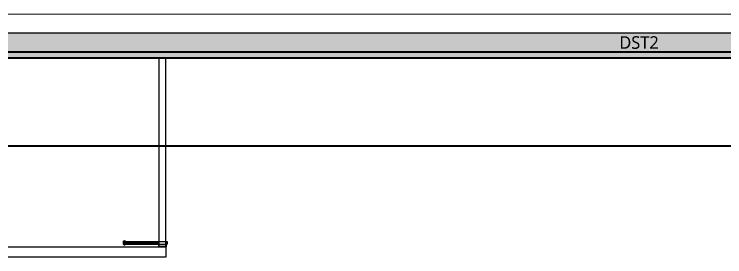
# Model space of a CAD drawing. Header units: millimetres. Extents: x 0 to 420000, y 0 to 297000.
# Drawn here: x 219527 to 225180, y 91520 to 93450 of the extents above; entities that cross this region are included whole.
import ezdxf
from ezdxf.enums import TextEntityAlignment as Align

# ---------------------------------------------------------------- set-up
doc = ezdxf.new("R2010")
doc.units = ezdxf.units.MM
doc.linetypes.add('CEN', pattern=[62, 60, -1, 0, -1])
for name, color, linetype in [('0-xref', 7, 'Continuous'), ('1', 3, 'Continuous'), ('8', 8, 'Continuous'), ('A-CONC-SOLD', 253, 'CEN')]:
    doc.layers.add(name, color=color, linetype=linetype)
for name, color, linetype, lineweight in [('A-AXIS-LINE', 1, 'CEN', 15), ('A-CONC-LIN1', 2, 'Continuous', 40), ('A-CONC-LIN2', 7, 'Continuous', 25), ('A-XXXX-FIN2', 6, 'Continuous', 20)]:
    doc.layers.add(name, color=color, linetype=linetype, lineweight=lineweight)
doc.layers.add('A-XXXX-NPLT', color=144, linetype='Continuous', lineweight=15, plot=False)
doc.styles.add('맑은고딕', font='')
doc.styles.get('맑은고딕').set_extended_font_data('Malgun Gothic')

# ---------------------------------------------------------------- blocks, each defined once
blk = doc.blocks.new('axis(211208)')
at = {"layer": 'A-AXIS-LINE', "ltscale": 1000}
blk.add_line((4631788.1, -372118.7), (4955413.1, -372118.7), dxfattribs=at)
blk = doc.blocks.new('STOPER')
h = blk.add_hatch()
h.set_pattern_fill('ANSI32', color=4, scale=30, style=0)
h.set_pattern_definition([(45, (-19512.494, -16373.529), (-7.9549513, 7.9549513), []), (45, (-19507.191, -16373.529), (-7.9549513, 7.9549513), [])])
h.paths.add_polyline_path([(-378.7, 60), (-378.7, 30), (0, 30), (0, 60)])
for p, q in [((-400, 58), (-400, 32)), ((-390, 68), (-378.7, 68)), ((-390, 22), (-378.7, 22)), ((-385, 68), (-385, 22)), ((-385, 60), (-385, 30)), ((-378.7, 68), (-378.7, 22)), ((-378.7, 60), (0, 60)), ((-378.7, 30), (0, 30)), ((0, 65), (0, 0)), ((0, 65), (5, 65)), ((0, 5), (90, 5)), ((5, 65), (5, 5)), ((5, 60), (85, 60)), ((5, 30), (85, 30)), ((85, 65), (85, 5)), ((85, 65), (90, 65)), ((90, 65), (90, 0)), ((90, 60), (100, 60)), ((90, 30), (100, 30)), ((100, 60), (100, 30)), ((0, 0), (90, 0))]:
    blk.add_line(p, q)
for centre, start, end in [((-390, 58), 90, 180), ((-390, 32), 180, 270)]:
    blk.add_arc(centre, 10, start, end)
blk = doc.blocks.new('ohd-2')
at = {"layer": '1', "color": 4}
for p, q in [((200, 8150), (3000, 8150)), ((3000, 8070), (3000, 8150)), ((200, 8070), (3000, 8070))]:
    blk.add_line(p, q, dxfattribs=at)
at = {"layer": '8'}
blk.add_lwpolyline([(2993.5, 9650), (2993.5, 8150), (2943.5, 8150), (2943.5, 9650)], dxfattribs=at)
at = {"color": 4, "extrusion": (0, 0, -1), "xscale": -0.6999999931728114, "yscale": 0.700000010430813, "zscale": -0.6999999931728114}
blk.add_blockref('STOPER', (-2937, 8150), dxfattribs=at)
blk = doc.blocks.new('DTS2_2')
at = {"layer": 'A-CONC-SOLD'}
h = blk.add_hatch(color=256, dxfattribs=at)
h.dxf.hatch_style = 1
h.paths.add_polyline_path([(12500, 0), (12500, -150), (320, -150), (320, 0)])
h = blk.add_hatch(color=256, dxfattribs=at)
h.dxf.hatch_style = 1
h.paths.add_polyline_path([(12480, -150), (12480, -200), (320, -200), (320, -150)])
at = {"layer": 'A-CONC-LIN1'}
blk.add_line((12480, -200), (320, -200), dxfattribs=at)
at = {"layer": 'A-CONC-LIN1', "color": 2}
blk.add_lwpolyline([(12330, -900), (470, -900), (470, -650), (320, -650), (320, -150), (12480, -150), (12480, -650), (12330, -650)], close=True, dxfattribs=at)
at = {"layer": 'A-CONC-LIN2'}
blk.add_line((12500, 0), (320, 0), dxfattribs=at)
at = {"layer": 'A-XXXX-NPLT', "style": '맑은고딕'}
blk.add_text('DST2', height=100, dxfattribs=at).set_placement((6485, -75), align=Align.MIDDLE)
blk = doc.blocks.new('기준층')
at = {"layer": 'A-XXXX-FIN2'}
blk.add_lwpolyline([(4800823.8, -402118.7), (4759823.8, -402118.7)], dxfattribs=at)
blk.add_blockref('DTS2_2', (4788323.8, -402268.7))
at = {"layer": '0-xref'}
blk.add_blockref('ohd-2', (4788048.7, -412118.7), dxfattribs=at)

msp = doc.modelspace()

# ---------------------------------------------------------------- block references
msp.add_blockref('기준층', (-4570311.3, 495568.7))
at = {"layer": 'A-AXIS-LINE'}
msp.add_blockref('axis(211208)', (-4581588.1, 465568.7), dxfattribs=at)

doc.saveas('drawing.dxf')
